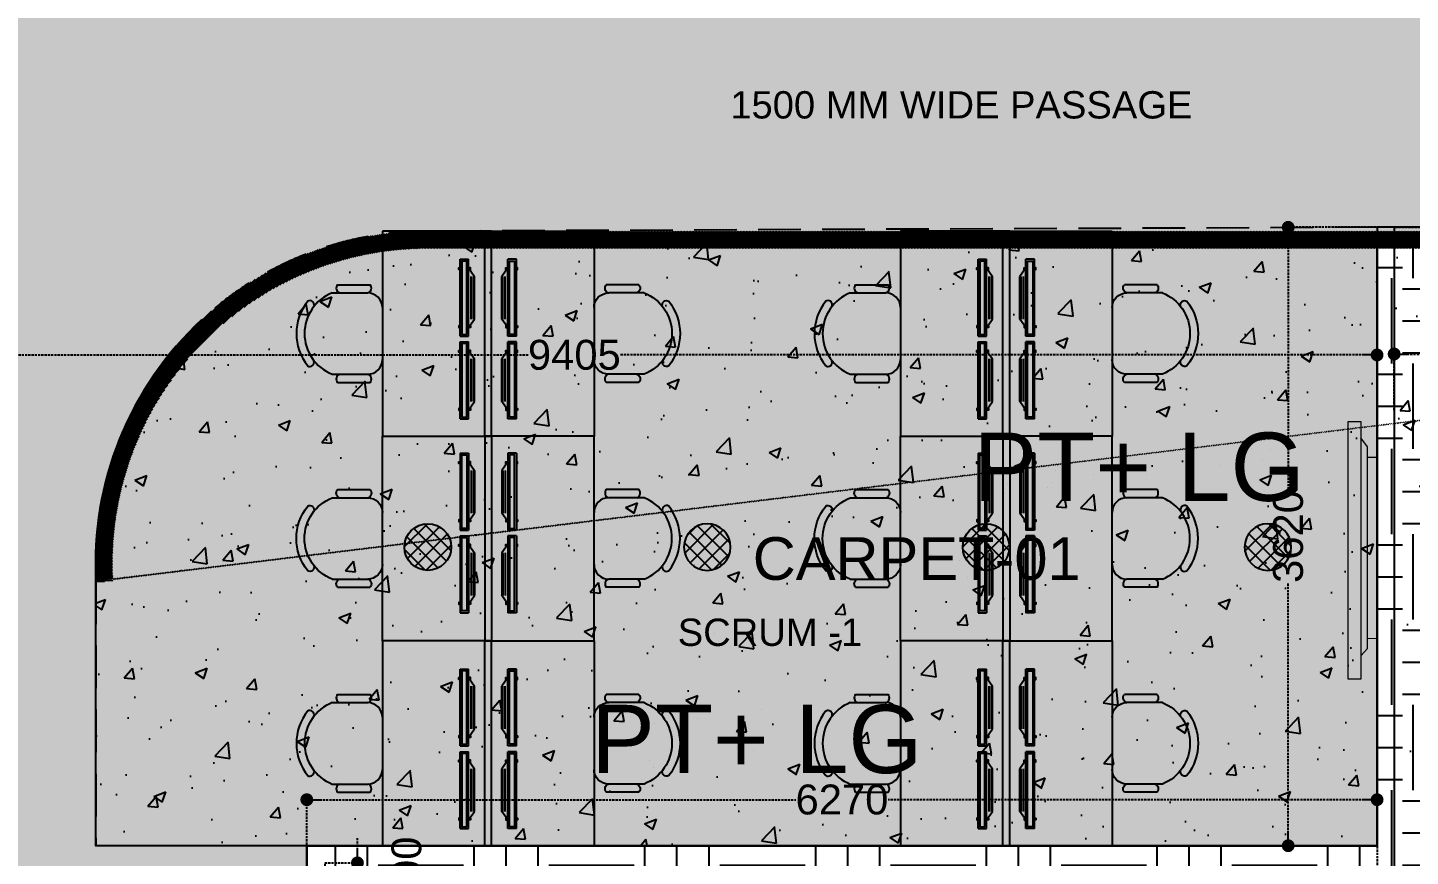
# Model space of a CAD drawing. Header units: millimetres. Extents: x 4688743 to 4806056, y -3017657 to -2960297.
# Drawn here: x 4710447 to 4718546, y -2980449 to -2975595 of the extents above; entities that cross this region are included whole.
import ezdxf

# ---------------------------------------------------------------- set-up
doc = ezdxf.new("R2010")
doc.units = ezdxf.units.MM
doc.header["$MEASUREMENT"] = 0
doc.header["$PDMODE"] = 34
for name, pattern in [('CONTINU', [0]), ('DASHED', [19.049999999999997, 12.7, -6.349999999999998]), ('HIDDEN', [0.375, 0.25, -0.125])]:
    doc.linetypes.add(name, pattern=pattern)
for name, color, linetype in [('a-bldg line above', 7, 'HIDDEN'), ('i floor', 252, 'Continuous'), ('I-CEIL', 11, 'CONTINU'), ('I-CLNG-GRID', 31, 'Continuous'), ('I-EQPM', 20, 'Continuous'), ('I-EQPN', 93, 'Continuous'), ('I-FINISHES', 174, 'Continuous'), ('I-FLOOR', 8, 'Continuous'), ('I-FLOOR-TEXT', 2, 'Continuous'), ('I-FURN', 3, 'Continuous'), ('I-FURN-CHAIR', 20, 'Continuous'), ('I-FURN-CHAR', 2, 'Continuous'), ('I-PART', 1, 'Continuous'), ('I-PART-I-DIM', 252, 'Continuous'), ('I-TEXT', 2, 'Continuous'), ('lighting', 7, 'Continuous')]:
    doc.layers.add(name, color=color, linetype=linetype)
doc.layers.add('I-Furn-Modl', color=1, linetype='Continuous', lineweight=13)
doc.styles.add('ROMANS', font='arial.ttf', dxfattribs={"height": 175})
doc.linetypes.add('ZIGZAG', pattern='A,0.0001,-0.2,[131,ltypeshp.shx,S=0.2,R=0,X=-0.2,Y=0],-0.4,[131,ltypeshp.shx,S=0.2,R=180,X=0.2,Y=0],-0.2', length=0.8001)
doc.dimstyles.new('I-DIM-100', dxfattribs={"dimscale": 100, "dimtxt": 175, "dimasz": 0.75, "dimexe": 0.0625, "dimexo": 0.0625, "dimgap": 0.09, "dimtad": 0, "dimdec": 0, "dimrnd": 5, "dimzin": 0, "dimdsep": 46, "dimtxsty": 'ROMANS', "dimblk": 'DOT', "dimcen": 0.09, "dimclrd": 8, "dimclre": 8, "dimclrt": 2, "dimadec": 0, "dimazin": 0, "dimtfac": 1, "dimtdec": 0, "dimtmove": 2, "dimatfit": 3, "dimfxl": 0, "dimtolj": 1, "dimtzin": 0, "dimarcsym": 0})
pattern_1 = [(49.99999999999999, (0, 0), (717.2601826007534, -62.75213498259511), [75, -825]), (355, (0, 0), (-138.751333613, 752.1921337000118), [60, -660]), (100.45144446, (59.771681, -5.229343999999999), (578.508846727112, 689.4399909686294), [63.74019199999999, -701.1421119999999]), (46.18420000000001, (0, 200), (1067.241330671572, -165.5192807930765), [112.5, -1237.5]), (96.63563549, (88.936745, 186.206693), (934.6619456742284, 974.1186007745505), [95.610342, -1051.71376]), (351.1841639899999, (0, 200), (934.6619450547731, 974.1186002699901), [90, -990.0000009999999]), (21, (100, 150), (596.9070521184617, -402.6188906653388), [75, -825]), (326.0000000000001, (100, 150), (243.3153319215817, 725.150045046853), [60, -660]), (71.45144474, (149.742254, 116.448426), (840.2223767299711, 322.5311528063538), [63.74019000000001, -701.142112]), (37.50000000000001, (0, 0), (12.15985531729067, 332.8938538313115), [0, -652, 0, -670, 0, -662.5]), (7.499999999999999, (0, 0), (263.0695374421486, 394.4117118823602), [0, -382, 0, -637, 0, -252.5]), (327.5, (-223, 0), (533.822436172409, -22.55487173437976), [0, -250, 0, -780, 0, -1035]), (317.5, (-323, 0), (583.1861693423863, 100.1049823323177), [0, -325, 0, -518, 0, -735])]

# ---------------------------------------------------------------- blocks, each defined once
blk = doc.blocks.new('I-SMON')
at = {"layer": 'I-EQPM'}
for p, q in [((266.7039971113554, 10.93397118154826), (-183.2960028886373, 10.93397118154098)), ((-183.2960028886373, 10.93397118154098), (-183.2960028886446, -39.06602881845174)), ((266.7039971113554, 10.93397118154826), (266.7039971113554, -39.06602881845902)), ((266.7039971113554, -39.06602881845902), (-183.2960028886446, -39.06602881845174)), ((-133.2960028886446, -39.06602881845174), (-83.29600288864458, -74.06602881845902)), ((166.7039971113554, -74.06602881845902), (-83.29600288864458, -74.06602881845902)), ((216.7039971113627, -39.06602881845174), (166.7039971113554, -74.06602881845902))]:
    blk.add_line(p, q, dxfattribs=at)
at = {"layer": 'I-EQPM', "color": 8}
for p, q in [((166.7039971113554, -54.03496747394092), (-83.29600288864458, -54.03496747394092)), ((166.7039971113481, -67.3889626109085), (-83.29600288864458, -67.3889626109085))]:
    blk.add_line(p, q, dxfattribs=at)
blk.add_lwpolyline([(256.7039971113481, -29.06602881845174), (-173.2960028886446, -29.06602881845174), (-173.2960028886446, 0.9339711815337068), (256.7039971113554, 0.9339711815409828)], close=True, dxfattribs=at)
at = {"layer": 'I-EQPM'}
for points in [[(-123.2965679537738, 10.93397118153734), (-123.2965679537738, 18.41665352095515), (-133.2960028886446, 18.41665352095151), (-133.2960028886446, 10.93397118154098)], [(206.7045621764264, 10.93397118154826), (206.7045621764264, 18.41665352095879), (216.7039971113554, 18.41665352095879), (216.7039971113554, 10.93397118154098)], [(-123.2965679537811, -46.06563327289768), (-123.2965679537738, -50.35158720548498), (-133.2960028886446, -50.35158720548498), (-133.2960028886446, -39.06602881845174)], [(206.7045621764264, -46.06563327289041), (206.7045621764264, -50.35158720548498), (216.7039971113554, -50.35158720549225), (216.7039971113627, -39.06602881845174)]]:
    blk.add_lwpolyline(points, dxfattribs=at)
blk = doc.blocks.new('I-CHAR')
at = {"layer": 'I-FURN-CHAR', "color": 0}
for p, q in [((30.25602462358074, 351.5816372171685), (-97.6966345354449, 479.5342963762087)), ((-438.1931110511068, 234.5463580693613), (-234.5463580692885, 438.1931110510923)), ((19.21933211013675, 298.9787194238452), (-119.9950595170958, 438.1931110510777)), ((-351.5816372171976, -30.25602462355164), (-479.534296376165, 97.69663453548856)), ((-298.9787194238743, -19.21933211007854), (-438.1931110511068, 119.995059517154))]:
    blk.add_line(p, q, dxfattribs=at)
for centre, radius, start, end in [((-177.2707087931922, 380.9174617749959), 80.99999999999999, 45.0000000000737, 134.9999999999263), ((-95.29903790773824, 451.0028418839647), 28.63201643326243, 94.80347660579703, 202.8584903703978), ((1.724570131336804, 353.9792338448606), 28.63201643326243, 247.1415096295061, 355.1965233941078), ((-380.9174617750105, 177.2707087932795), 80.99999999999999, 134.9999999999263, 225.0000000000737), ((-202.9723022346152, 202.9723022346734), 242.0461826063454, 246.6313895949484, 23.36861040501023), ((-202.9723022346152, 202.9723022346734), 287.0461826063454, 276.4559979945595, 353.5440020052217), ((59.27210563886911, 164.7322874674137), 23.74285836444369, 13.66229596170542, 155.970204067361), ((-451.0028418838629, 95.29903790789831), 28.63201643326243, 67.14150962950612, 175.1965233941079), ((-353.9792338447878, -1.724570131205837), 28.63201643326243, 274.803476605797, 22.85849037039785), ((-164.7322874673409, -59.27210563873814), 23.74285836444369, 114.0297959325013, 256.3377040384971)]:
    blk.add_arc(centre, radius, start, end, dxfattribs=at)
blk = doc.blocks.new('1200X750MM')
at = {"color": 177}
for p, q in [((4894824.693631945, -2990642.480686636), (4894824.693631945, -2990682.480686636)), ((4896024.693631945, -2990642.480686636), (4896024.693631945, -2990682.480686636))]:
    blk.add_line(p, q, dxfattribs=at)
at = {"layer": 'I-FURN'}
for p, q in [((4894824.693631944, -2990042.480822294), (4896024.693631945, -2990042.480822294)), ((4894824.693631946, -2990642.480686636), (4894824.693631945, -2990042.480822294)), ((4896024.693631945, -2990042.480822294), (4896024.693631945, -2990642.480686636)), ((4896024.693631945, -2990642.480686636), (4894824.693631945, -2990642.480686636))]:
    blk.add_line(p, q, dxfattribs=at)
at = {"layer": 'I-FURN', "color": 177}
for p, q in [((4896024.693631945, -2990642.480686636), (4894824.693631946, -2990642.480686636)), ((4896024.693631945, -2990682.480686636), (4894824.693631945, -2990682.480686636))]:
    blk.add_line(p, q, dxfattribs=at)
at = {"layer": 'I-EQPN'}
for p in [(4895173.16863138, -2990508.338244768, -0.002187600452917225), (4895656.830168901, -2990508.338244768, -0.002187600452917225)]:
    blk.add_blockref('I-SMON', p, dxfattribs=at)
at = {"layer": 'I-FURN-CHAIR', "extrusion": (0, 0, -1), "xscale": 1.058823529411668, "yscale": 1.058823529411668, "zscale": -1.058823529411765, "rotation": 135.0000000000092}
blk.add_blockref('I-CHAR', (-4895424.693631945, -2989538.799908732), dxfattribs=at)
blk = doc.blocks.new('A$C15CD3643')
at = {"color": 4}
for points in [[(956.7299440456147, 147.8245752808279), (953.7568345849468, 187.6982957899445)], [(189.4288697264239, 64.28606579509375), (215.643881021355, 91.35413122815822), (996.5370852583617, 150.8578625774816), (1033.643984438346, 128.6148998975395)], [(255.6339480449062, 92.0658223774358), (252.3255889332469, 131.9131275195236)]]:
    blk.add_lwpolyline(points, dxfattribs=at)
blk.add_lwpolyline([(99.71141847857159, 57.44963401775615), (103.5100838437758, 7.59810535433511), (1100.524892933161, 83.57021143677316), (1096.726227567956, 133.4217401000777)], close=True, dxfattribs=at)
blk = doc.blocks.new('l1')
at = {"layer": 'lighting'}
h = blk.add_hatch(dxfattribs=at)
h.set_pattern_fill('ANSI37', color=251, scale=500, angle=180)
h.set_pattern_definition([(225, (0, 0), (44.19417382415921, -44.19417382415923), []), (315, (0, 0), (44.19417382415923, 44.19417382415921), [])])
edge = h.paths.add_edge_path()
edge.add_arc((4754944.400813573, -2981163.763485139), 136.7263553198427, 0, 360)
blk.add_circle((4754944.400813573, -2981163.763485139), 136.7263553198427, dxfattribs=at)
blk = doc.blocks.new('_Dot')
at = {"color": 0, "linetype": 'Continuous', "lineweight": -2}
blk.add_line((-0.5, 0), (-1, 0), dxfattribs=at)
at = {"color": 0, "linetype": 'Continuous', "const_width": 0.5}
blk.add_lwpolyline([(-0.25, 0, 1), (0.25, 0, 1)], format="xyb", close=True, dxfattribs=at)
blk = doc.blocks.new('*D173')
at = {"layer": 'Defpoints', "color": 0}
for p in [(4712181.964802095, -2980486.967821475, 2.212385286537316e-05), (4712378.571115522, -2980486.967821475), (4712181.964802095, -2980586.967821475, 2.212385286537315e-05)]:
    blk.add_point(p, dxfattribs=at)
at = {"layer": 'I-PART-I-DIM', "color": 8, "linetype": 'DASHED', "lineweight": -2}
for p, q in [((4712378.571115522, -2980411.967821475), (4712378.571115522, -2980336.967821475)), ((4712188.214802095, -2980486.967821475), (4712384.821115522, -2980486.967821475)), ((4712378.571115522, -2980586.967821475), (4712378.571115522, -2980486.967821475)), ((4712188.214802095, -2980586.967821475), (4712384.821115522, -2980586.967821475)), ((4712378.571115522, -2980661.967821475), (4712378.571115522, -2980736.967821475))]:
    blk.add_line(p, q, dxfattribs=at)
at = {"layer": 'I-PART-I-DIM', "color": 8, "lineweight": -2, "xscale": 75, "yscale": 75, "zscale": 75}
for p, rotation in [((4712378.571115522, -2980486.967821475), 270), ((4712378.571115522, -2980586.967821475), 90)]:
    blk.add_blockref('_Dot', p, dxfattribs=dict(at, rotation=rotation))
at = {"layer": 'I-PART-I-DIM', "color": 2, "insert": (4712666.371934074, -2980536.967821476), "char_height": 175, "attachment_point": 5, "rotation": 90, "style": 'ROMANS'}
blk.add_mtext('\\A1;100', dxfattribs=at)
blk = doc.blocks.new('*D174')
at = {"layer": 'Defpoints', "color": 0}
for p in [(4718351.542201738, -2978345.197264864, -0.0001662967417504809), (4712188.214802095, -2980486.967821475), (4718351.542201738, -2980750.92048839)]:
    blk.add_point(p, dxfattribs=at)
at = {"layer": 'I-PART-I-DIM', "color": 8, "linetype": 'DASHED', "lineweight": -2}
for p, q in [((4718351.542201738, -2978351.447264864), (4718351.542201738, -2980757.17048839)), ((4712188.214802095, -2980493.217821475), (4712188.214802095, -2980757.17048839)), ((4712263.214802095, -2980750.92048839), (4714998.438188137, -2980750.92048839)), ((4718276.542201738, -2980750.92048839), (4715541.318815695, -2980750.92048839))]:
    blk.add_line(p, q, dxfattribs=at)
at = {"layer": 'I-PART-I-DIM', "color": 8, "lineweight": -2, "xscale": 75, "yscale": 75, "zscale": 75, "rotation": 180}
blk.add_blockref('_Dot', (4712188.214802095, -2980750.92048839), dxfattribs=at)
at = {"layer": 'I-PART-I-DIM', "color": 8, "lineweight": -2, "xscale": 75, "yscale": 75, "zscale": 75}
blk.add_blockref('_Dot', (4718351.542201738, -2980750.92048839), dxfattribs=at)
at = {"layer": 'I-PART-I-DIM', "color": 2, "insert": (4715269.878501916, -2980750.92048839), "char_height": 175, "attachment_point": 5, "style": 'ROMANS'}
blk.add_mtext('\\A1;6165', dxfattribs=at)
blk = doc.blocks.new('*D177')
at = {"layer": 'Defpoints', "color": 0}
for p in [(4718351.638848604, -2980117.073479682), (4712081.964802093, -2980386.972584857, 2.225936390262395e-05), (4718351.638848604, -2980386.65023248, 1.277151283227654e-05)]:
    blk.add_point(p, dxfattribs=at)
at = {"layer": 'I-PART-I-DIM', "color": 8, "linetype": 'DASHED', "lineweight": -2}
for p, q in [((4712081.964802093, -2980380.722584857), (4712081.964802093, -2980110.823479682)), ((4712156.964802093, -2980117.073479682), (4714946.316491106, -2980117.073479682)), ((4718276.638848604, -2980117.073479682), (4715487.287159591, -2980117.073479682)), ((4718351.638848604, -2980380.40023248), (4718351.638848604, -2980110.823479682))]:
    blk.add_line(p, q, dxfattribs=at)
at = {"layer": 'I-PART-I-DIM', "color": 8, "lineweight": -2, "xscale": 75, "yscale": 75, "zscale": 75, "rotation": 180}
blk.add_blockref('_Dot', (4712081.964802093, -2980117.073479682), dxfattribs=at)
at = {"layer": 'I-PART-I-DIM', "color": 8, "lineweight": -2, "xscale": 75, "yscale": 75, "zscale": 75}
blk.add_blockref('_Dot', (4718351.638848604, -2980117.073479682), dxfattribs=at)
at = {"layer": 'I-PART-I-DIM', "color": 2, "insert": (4715216.801825348, -2980117.073479682), "char_height": 175, "attachment_point": 5, "style": 'ROMANS'}
blk.add_mtext('\\A1;6270', dxfattribs=at)
blk = doc.blocks.new('*D178')
at = {"layer": 'Defpoints', "color": 0}
for p in [(4717830.925949601, -2976764.642453296), (4718351.467374805, -2976764.642453296, -0.0003050820824528394), (4718351.638848605, -2980386.650232481, 1.295913951644214e-05)]:
    blk.add_point(p, dxfattribs=at)
at = {"layer": 'I-PART-I-DIM', "color": 8, "linetype": 'DASHED', "lineweight": -2}
for p, q in [((4718345.217374805, -2976764.642453296), (4717824.675949601, -2976764.642453296)), ((4717830.925949601, -2976839.642453296), (4717830.925949601, -2978305.698184634)), ((4717830.925949601, -2980311.650232481), (4717830.925949601, -2978845.594501142)), ((4718345.388848605, -2980386.650232481), (4717824.675949601, -2980386.650232481))]:
    blk.add_line(p, q, dxfattribs=at)
at = {"layer": 'I-PART-I-DIM', "color": 8, "lineweight": -2, "xscale": 75, "yscale": 75, "zscale": 75}
for p, rotation in [((4717830.925949601, -2976764.642453296), 90), ((4717830.925949601, -2980386.650232481), 270)]:
    blk.add_blockref('_Dot', p, dxfattribs=dict(at, rotation=rotation))
at = {"layer": 'I-PART-I-DIM', "color": 2, "insert": (4717830.9259496, -2978575.646342889), "char_height": 175, "attachment_point": 5, "rotation": 90, "style": 'ROMANS'}
blk.add_mtext('\\A1;3620', dxfattribs=at)
blk = doc.blocks.new('*D179')
at = {"layer": 'Defpoints', "color": 0}
for p in [(4708946.850572419, -2977507.970669964, 1.549773657807942e-06), (4718351.502544515, -2977507.525433095, -0.0002398510213729526), (4718351.502544515, -2977512.305868132)]:
    blk.add_point(p, dxfattribs=at)
at = {"layer": 'I-PART-I-DIM', "color": 8, "linetype": 'DASHED', "lineweight": -2}
for p, q in [((4708946.850572419, -2977514.220669964), (4708946.850572419, -2977518.555868132)), ((4709021.850572419, -2977512.305868132), (4713378.213734455, -2977512.305868132)), ((4718276.502544515, -2977512.305868132), (4713920.139382478, -2977512.305868132)), ((4718351.502544515, -2977513.775433095), (4718351.502544515, -2977518.555868132))]:
    blk.add_line(p, q, dxfattribs=at)
at = {"layer": 'I-PART-I-DIM', "color": 8, "lineweight": -2, "xscale": 75, "yscale": 75, "zscale": 75, "rotation": 180}
blk.add_blockref('_Dot', (4708946.850572419, -2977512.305868132), dxfattribs=at)
at = {"layer": 'I-PART-I-DIM', "color": 8, "lineweight": -2, "xscale": 75, "yscale": 75, "zscale": 75}
blk.add_blockref('_Dot', (4718351.502544515, -2977512.305868132), dxfattribs=at)
at = {"layer": 'I-PART-I-DIM', "color": 2, "insert": (4713649.176558467, -2977512.305868132), "char_height": 175, "attachment_point": 5, "style": 'ROMANS'}
blk.add_mtext('\\A1;9405', dxfattribs=at)
blk = doc.blocks.new('*D180')
at = {"layer": 'Defpoints', "color": 0}
for p in [(4722732.742318387, -2977506.589371824), (4718451.518568554, -2977842.171452384, 2.951321695573181e-06), (4722732.742318387, -2977842.171452384, 2.174746171865888e-05)]:
    blk.add_point(p, dxfattribs=at)
at = {"layer": 'I-PART-I-DIM', "color": 8, "linetype": 'DASHED', "lineweight": -2}
for p, q in [((4718451.518568554, -2977835.921452384), (4718451.518568554, -2977500.339371824)), ((4718526.518568554, -2977506.589371824), (4720318.601111956, -2977506.589371824)), ((4722657.742318387, -2977506.589371824), (4720865.659774985, -2977506.589371824)), ((4722732.742318387, -2977835.921452384), (4722732.742318387, -2977500.339371824))]:
    blk.add_line(p, q, dxfattribs=at)
at = {"layer": 'I-PART-I-DIM', "color": 8, "lineweight": -2, "xscale": 75, "yscale": 75, "zscale": 75, "rotation": 180}
blk.add_blockref('_Dot', (4718451.518568554, -2977506.589371824), dxfattribs=at)
at = {"layer": 'I-PART-I-DIM', "color": 8, "lineweight": -2, "xscale": 75, "yscale": 75, "zscale": 75}
blk.add_blockref('_Dot', (4722732.742318387, -2977506.589371824), dxfattribs=at)
at = {"layer": 'I-PART-I-DIM', "color": 2, "insert": (4720592.130443471, -2977506.589371824), "char_height": 175, "attachment_point": 5, "style": 'ROMANS'}
blk.add_mtext('\\A1;4280', dxfattribs=at)
blk = doc.blocks.new('*D181')
at = {"layer": 'Defpoints', "color": 0}
for p in [(4718451.46737492, -2976764.642453295, -0.0003050820635730253), (4718911.509260601, -2976764.642453295), (4718451.871243632, -2985265.31335426, 3.22954334561025e-05)]:
    blk.add_point(p, dxfattribs=at)
at = {"layer": 'I-PART-I-DIM', "color": 8, "linetype": 'DASHED', "lineweight": -2}
for p, q in [((4718457.71737492, -2976764.642453295), (4718917.759260601, -2976764.642453295)), ((4718911.509260601, -2976839.642453295), (4718911.509260601, -2980744.85068686)), ((4718911.509260601, -2985190.31335426), (4718911.509260601, -2981285.105120694)), ((4718458.121243632, -2985265.31335426), (4718917.759260601, -2985265.31335426))]:
    blk.add_line(p, q, dxfattribs=at)
at = {"layer": 'I-PART-I-DIM', "color": 8, "lineweight": -2, "xscale": 75, "yscale": 75, "zscale": 75}
for p, rotation in [((4718911.509260601, -2976764.642453295), 90), ((4718911.509260601, -2985265.31335426), 270)]:
    blk.add_blockref('_Dot', p, dxfattribs=dict(at, rotation=rotation))
at = {"layer": 'I-PART-I-DIM', "color": 2, "insert": (4718911.5092606, -2981014.977903778), "char_height": 175, "attachment_point": 5, "rotation": 90, "style": 'ROMANS'}
blk.add_mtext('\\A1;8500', dxfattribs=at)

msp = doc.modelspace()

# ---------------------------------------------------------------- hatches: boundary and pattern name
at = {"layer": 'i floor'}
h = msp.add_hatch(dxfattribs=at)
h.set_pattern_fill('ANSI31', color=256, scale=50)
h.set_pattern_definition([(45, (0, 0), (-4.419417382415922, 4.419417382415922), [])])
edge = h.paths.add_edge_path()
edge.add_line((4727819.347505104, -2976886.896462898), (4712810.824501687, -2976886.896462898))
edge.add_arc((4712789.441845055, -2978732.483995953), 1845.711396771482, 89.33621074858195, 183.1562833917816)
edge.add_arc((4712789.441845055, -2978732.483995953), 1945.711396771482, 89.33621074858195, 182.9967968975696)
edge.add_line((4727719.347505104, -2976786.903174306), (4712811.983006569, -2976786.903173791))
edge.add_line((4710946.530271972, -2978834.108274393), (4710846.391288355, -2978834.206037008))
edge.add_line((4710896.681965442, -2978839.614242369), (4710846.681965712, -2978839.610569382))
edge.add_line((4727719.347505104, -2976786.903174306), (4727819.347505104, -2976786.903174306))
edge.add_line((4727719.347505104, -2985265.841374262), (4727719.347505104, -2976786.903174306))
at = {"layer": 'I-CEIL', "linetype": 'ByBlock'}
h = msp.add_hatch(dxfattribs=at)
h.set_pattern_fill('DASH', color=256, scale=999, angle=180)
h.set_pattern_definition([(180, (0, 0), (-124.875, -124.875), [124.875, -124.875])])
edge = h.paths.add_edge_path()
edge.add_line((4694606.84261727, -2969440.814109274), (4694606.84261727, -2970692.916874794))
edge.add_line((4694606.84261727, -2970692.916874794), (4701099.526255502, -2970692.916874794))
edge.add_line((4701099.526255502, -2970692.916874794), (4701099.526255544, -2974264.6424678))
edge.add_line((4701099.526255544, -2974264.6424678), (4701746.842617312, -2974264.642467792))
edge.add_line((4701746.842617312, -2974264.642467792), (4701751.842617297, -2973664.642467915))
edge.add_line((4701751.842617297, -2973664.642467915), (4702551.842617297, -2973664.642467915))
edge.add_line((4702551.842617297, -2973664.642467915), (4702546.841314502, -2977114.642140327))
edge.add_line((4702546.841314502, -2977114.642140327), (4709126.677977484, -2977123))
edge.add_line((4709126.677977484, -2977123), (4709126.677977484, -2981131.253958536))
edge.add_line((4709126.677977484, -2981131.253958536), (4708946.677977894, -2981131.245384242))
edge.add_line((4708946.677977894, -2981131.245384242), (4708946.677977894, -2982652.920028482))
edge.add_line((4708946.677977894, -2982652.920028482), (4712081.881574148, -2982652.920028482))
edge.add_line((4712081.881574148, -2982652.920028482), (4712082.048030037, -2980386.972597085))
edge.add_line((4712082.048030037, -2980386.972597085), (4710846.681965442, -2980387.007730788))
edge.add_line((4710846.681965442, -2980387.007730788), (4710846.681965442, -2978839.614242369))
edge.add_arc((4712846.681965442, -2978839.614242368), 2000, 90, 180.0000000000134, ccw=False)
edge.add_line((4712846.681965442, -2976839.614242368), (4727819.347505104, -2976839.614242369))
edge.add_line((4727819.347505104, -2976839.614242369), (4727819.232691012, -2978874.568978761))
edge.add_line((4727819.232691012, -2978874.568978761), (4728743.500000002, -2978866.039002015))
edge.add_line((4728743.500000002, -2978866.039002015), (4728743.500000003, -2976839.614242369))
edge.add_line((4728743.500000003, -2976839.614242369), (4736929.499999999, -2976839.614242369))
edge.add_line((4736929.499999999, -2976839.614242369), (4736929.5, -2985266.201001643))
edge.add_line((4736929.5, -2985266.201001643), (4738429.500000001, -2985266.382307791))
edge.add_line((4738429.500000001, -2985266.382307791), (4738429.500000001, -2976841.278245048))
edge.add_line((4738429.500000001, -2976841.278245048), (4752446.842617312, -2976841.278245048))
edge.add_line((4752446.842617312, -2976841.278245048), (4752446.810746729, -2975266.763429699))
edge.add_line((4752446.810746729, -2975266.763429699), (4743251.860541067, -2975266.763429699))
edge.add_line((4743251.860541067, -2975266.763429699), (4743251.729905806, -2971964.98531044))
edge.add_line((4743251.729905806, -2971964.98531044), (4741354.187519754, -2971964.985506893))
edge.add_line((4741354.187519754, -2971964.985506893), (4741354.188605222, -2971964.985537949))
edge.add_line((4741354.188605222, -2971964.985537949), (4741204.189041819, -2971964.985492137))
edge.add_line((4741204.189041819, -2971964.985492137), (4741204.188973917, -2971964.985490593))
edge.add_line((4741204.188973917, -2971964.985490593), (4739604.188015715, -2971964.985307112))
edge.add_line((4739604.188015715, -2971964.985307112), (4739604.188015717, -2975264.642453292))
edge.add_line((4739604.188015717, -2975264.642453292), (4734746.842617305, -2975264.642453292))
edge.add_line((4734746.842617305, -2975264.642453292), (4734746.842617305, -2973965.13531359))
edge.add_line((4734746.842617305, -2973965.13531359), (4734148.556240113, -2973967.306002767))
edge.add_line((4734148.556240113, -2973967.306002767), (4734148.556240478, -2972141.524431638))
edge.add_line((4734148.556240478, -2972141.524431638), (4731396.12304973, -2972187.845204507))
edge.add_line((4731396.12304973, -2972187.845204507), (4731396.123049732, -2975164.642453295))
edge.add_line((4731396.123049732, -2975164.642453295), (4731996.123231237, -2975164.642453295))
edge.add_line((4731996.123231237, -2975164.642453295), (4731996.123231237, -2975264.642453295))
edge.add_line((4731996.123231237, -2975264.642453295), (4706051.823623859, -2975264.642453297))
edge.add_arc((4706051.823623859, -2973264.642453295), 2000.000000001863, 179.9999999999867, 270, ccw=False)
edge.add_line((4704051.823623857, -2973264.642453294), (4704051.702202016, -2969440.766483326))
edge.add_line((4704051.702202016, -2969440.766483326), (4694606.84261727, -2969440.814109274))
h = msp.add_hatch(dxfattribs=at)
h.set_pattern_fill('AR-CONC', color=152, scale=100, double=1)
h.set_pattern_definition(pattern_1)
edge = h.paths.add_edge_path()
edge.add_line((4712846.681965442, -2976839.614242368), (4718351.469873202, -2976839.352022027))
edge.add_line((4718351.469873202, -2976839.352022027), (4718351.638848604, -2980386.65023248))
edge.add_line((4718351.638848604, -2980386.65023248), (4710846.681965442, -2980386.65023248))
edge.add_line((4710846.681965442, -2980386.65023248), (4710846.681965442, -2978839.614242369))
edge.add_arc((4712846.681965442, -2978839.614242368), 2000, 90, 180.0000000000134, ccw=False)
h = msp.add_hatch(dxfattribs=at)
h.set_pattern_fill('AR-CONC', color=152, scale=100, double=1)
h.set_pattern_definition(pattern_1)
h.paths.add_polyline_path([(4718451.871243631, -2985265.313354259), (4722732.742318387, -2985265.313354259), (4722732.742318387, -2976839.614242369), (4718451.871243631, -2976839.614242369)])
at = {"layer": 'I-FLOOR'}
h = msp.add_hatch(dxfattribs=at)
h.set_pattern_fill('ANSI38', color=152, scale=1000)
h.set_pattern_definition([(45, (0, 0), (-88.38834764831844, 88.38834764831844), []), (135, (0, 0), (-265.1650429449553, 88.38834764831846), [312.5, -187.5])])
h.paths.add_polyline_path([(4714305.000000001, -2975264.642453295), (4709511.734568936, -2975264.642453294), (4712444.542331296, -2973666.942295374), (4714305, -2973666.942295373)], flags=16)
h.paths.add_polyline_path([(4718581.045590663, -2973620.526854922), (4719355.474961866, -2973065.3468262), (4723436.520271441, -2975264.642453294), (4718581.045590663, -2975264.642453293)], flags=16)
h.paths.add_polyline_path([(4702401.842617297, -2965766.126119446), (4729076.122823244, -2965766.126119446), (4729096.12261525, -2972164.769948482), (4729096.12260012, -2972187.843696343), (4729096.12260012, -2975264.642453296), (4752652.354220886, -2975264.642453296), (4752649.45024334, -2976764.637389127), (4728720.137321011, -2976764.642453296), (4728720.137321009, -2978870.960020425), (4727819.347505104, -2978870.960020421), (4727819.347505105, -2976764.642453296), (4718351.469886033, -2976764.647517464), (4718351.638848604, -2980386.65023248), (4712081.964802093, -2980386.65023248), (4712081.964802093, -2982649.042261943), (4708946.606290109, -2982648.898886811), (4708946.868910889, -2977122.991434802), (4702551.842154949, -2977114.642140997), (4702551.842617298, -2970692.916874794), (4702401.842617297, -2970692.916874972)])
h.paths.add_polyline_path([(4736929.5, -2985266.201001643), (4738429.500000001, -2985266.201001643), (4738422.487935849, -2976767.277930294), (4736922.487935849, -2976767.277930294)])
h.paths.add_polyline_path([(4694606.842617306, -2970692.916874794), (4702401.842617297, -2970692.916874794), (4702401.842617297, -2969440.814109272), (4694606.842617306, -2969440.814109272)])
h = msp.add_hatch(dxfattribs=at)
h.set_pattern_fill('EARTH', color=256, scale=2000)
h.set_pattern_definition([(0, (0, 0), (500, 500), [500, -500]), (0, (0, 187.5), (500, 500), [500, -500]), (0, (0, 375), (500, 500), [500, -500]), (90, (62.5, 437.5), (-499.9999999999999, 500), [500, -500]), (90, (250, 437.5), (-499.9999999999999, 500), [500, -500]), (90, (437.5, 437.5), (-499.9999999999999, 500), [500, -500])])
h.paths.add_polyline_path([(4718351.638848604, -2980386.65023248), (4718351.469886033, -2976839.621381031), (4727719.347505106, -2976838.262277667), (4727719.347505104, -2978870.960020421), (4728820.137321011, -2978870.960020425), (4728820.137321012, -2976764.642453295), (4736929.499999999, -2976836.903174303), (4736929.5, -2979366.039002014), (4731868.999999999, -2979366.039002015), (4731868.999999999, -2985266.135368167), (4712751.842617296, -2985265.224723175), (4712741.177666828, -2982652.920028481), (4712081.964802093, -2982652.920028481), (4712081.964802093, -2980386.65023248), (4718451.63883576, -2980386.378214902)])

# ---------------------------------------------------------------- linework, layer by layer
at = {"layer": 'a-bldg line above', "ltscale": 1000}
for p, q in [((4718351.467374803, -2976764.642453295, -0.000283557458845547), (4712846.681965442, -2976786.903174305, 2.021639160715653e-05)), ((4722732.742318387, -2976764.642453295, -0.0002835574588455601), (4718451.467374919, -2976764.642453295, -0.0002835574588455473)), ((4710846.681965443, -2978839.614242369, -0.005384667282548236), (4710846.681965443, -2980386.972584858, 2.225936390942707e-05)), ((4712081.964802093, -2980386.972584857, 3.29947140549079e-05), (4710846.681965442, -2980386.918384942, 2.186869633392354e-05))]:
    msp.add_line(p, q, dxfattribs=at)
for start, end in [(183.1562833917816, 183.1562833917816), (89.33621074858195, 132.8593262742973)]:
    msp.add_arc((4712789.441845055, -2978732.483995953, -0.005384667282548236), 1945.711396771482, start, end, dxfattribs=at)
at = {"layer": 'i floor'}
msp.add_lwpolyline([(4694606.842617306, -2970692.916874794), (4694606.842617269, -2965766.126119446), (4729076.122823244, -2965766.126119446), (4729096.12261525, -2972164.769948482), (4729096.12260012, -2972187.843696343), (4729096.12260012, -2975264.642453296), (4752652.354220886, -2975264.642453296), (4752649.45024334, -2976839.611252694), (4718351.469886033, -2976839.621381031), (4718351.638848604, -2980386.65023248), (4712081.964802093, -2980386.65023248), (4712081.964802093, -2982649.042261943), (4708946.606290109, -2982648.898886811), (4708946.868910889, -2977122.991434802), (4702551.842154949, -2977114.642140997), (4702551.842617298, -2970692.916874794), (4694606.842617306, -2970692.916877354), (4694606.842617306, -2965766.126119446)], dxfattribs=at)
for points, elevation in [([(4718351.638848604, -2980386.65023248), (4718351.469886033, -2976839.621381031), (4718351.469886033, -2976839.621381031), (4718351.469886033, -2976839.621381031), (4727719.347505104, -2976836.903174306), (4727719.347505104, -2978993.919112728), (4731869.000000001, -2978993.919112728), (4731868.999999999, -2985266.135368167), (4712751.842617296, -2985265.224723175), (4712741.177666828, -2982652.920028481), (4712081.964802093, -2982652.920028481), (4712081.964802093, -2980386.65023248), (4712741.177666828, -2980386.65023248), (4718351.638848604, -2980386.65023248)], 2.194216972207369e-05), ([(4710946.530271972, -2978834.108274393), (4710846.391288355, -2978834.206037008)], -0.005384667282548236), ([(4712731.92661212, -2980386.939167372), (4712731.925432519, -2980386.65023248), (4718351.638848604, -2980386.65023248)], 2.194216972207369e-05)]:
    msp.add_lwpolyline(points, dxfattribs=dict(at, elevation=elevation))
at = {"layer": 'I-CLNG-GRID'}
for points in [[(4702546.841314502, -2977114.642140327), (4709126.677977484, -2977123), (4709126.677977484, -2981131.253958536), (4708946.677977894, -2981131.245384242), (4708946.677977894, -2982652.920028482), (4712081.881574148, -2982652.920028482), (4712082.048030037, -2980386.972597085), (4710846.681965442, -2980387.007730788), (4710846.681965442, -2978839.614242369, -0.4142135623730271), (4712846.681965442, -2976839.614242368), (4727819.347505104, -2976839.614242369), (4727819.232691012, -2978874.568978761), (4728743.500000002, -2978866.039002015), (4728743.500000003, -2976839.614242369), (4736929.499999999, -2976839.614242369)], [(4712846.681965442, -2976839.614242368), (4718351.469873202, -2976839.352022027), (4718351.638848604, -2980386.65023248), (4710846.681965442, -2980386.65023248), (4710846.681965442, -2978839.614242369, -0.4142135623730271), (4712846.681965442, -2976839.614242368, 0.9415559872705934)]]:
    msp.add_lwpolyline(points, format="xyb", dxfattribs=at)
at = {"layer": 'I-CLNG-GRID', "elevation": 3.22954334561025e-05}
msp.add_lwpolyline([(4718451.871243631, -2985265.313354259), (4722732.742318387, -2985265.313354259), (4722732.742318387, -2976839.614242369), (4718451.871243631, -2976839.614242369)], close=True, dxfattribs=at)
at = {"layer": 'I-FINISHES', "color": 152, "linetype": 'ZIGZAG', "ltscale": 200, "const_width": 150, "elevation": 2.831998542038131e-05}
msp.add_lwpolyline([(4718084.512054428, -2976839.614242368), (4718084.678581848, -2980335.521977046)], dxfattribs=at)
at = {"layer": 'I-FINISHES', "color": 152, "linetype": 'ZIGZAG', "ltscale": 200, "const_width": 150}
msp.add_lwpolyline([(4712177.191352702, -2980181.785078568), (4718351.629074438, -2980181.461322328)], dxfattribs=at)
at = {"layer": 'I-FURN'}
for p, q in [((4711499.977678513, -2977342.878345758, -0.005384667282548236), (4711465.967644899, -2977306.227048188, -0.005384667282548236)), ((4710896.759935983, -2978839.614248097, 2.468269420134679e-05), (4710846.681965712, -2978839.610569382, 2.468270068605588e-05))]:
    msp.add_line(p, q, dxfattribs=at)
for radius, start, end in [(1945.711396771482, 132.8593262743003, 183.1562834354031), (1895.711396771482, 132.8593262742985, 183.239619241566)]:
    msp.add_arc((4712789.441845055, -2978732.483995953, -0.005384667282548236), radius, start, end, dxfattribs=at)
at = {"layer": 'I-PART'}
for p, q in [((4718351.467374803, -2976764.642453295, -0.0003050820824528394), (4718351.638848603, -2980386.65023248, 1.295913951644214e-05)), ((4718451.467374919, -2976764.642453295, -0.0002835574588455473), (4718351.46737503, -2976764.64721679, -0.000305082063572964)), ((4718451.467374918, -2976764.642453294, -0.0003050820635730253), (4718451.871243631, -2985265.313354259, 3.22954334561025e-05)), ((4712081.964802093, -2980386.972584857, 2.225936390262395e-05), (4718351.638848604, -2980386.65023248, 1.277151283227654e-05)), ((4712081.964802093, -2980586.967821474, 2.225936746845503e-05), (4712081.964802093, -2980386.972584857, 2.225936390262395e-05))]:
    msp.add_line(p, q, dxfattribs=at)
at = {"layer": 'I-PART-I-DIM'}
msp.add_line((4711504.596925531, -2977338.606227775, -0.005384667282548236), (4711470.708726048, -2977301.842251714, -0.005384667282548236), dxfattribs=at)

# ---------------------------------------------------------------- block references
at = {"layer": 'I-FURN', "xscale": -1}
for p, rotation in [((1722481.955972373, 1918037.790458153, 2.021639160706273e-05), 90), ((1725516.955698385, 1918037.790458154, 2.021639160706273e-05), 90), ((7703806.917345645, -7874011.596806251, 2.021639160706273e-05), 270), ((7706841.917071655, -7874011.59680625, 2.021639160706273e-05), 270), ((1722481.955972373, 1915637.790458153, 2.021639160706273e-05), 90), ((1725516.955698385, 1915637.790458154, 2.021639160706273e-05), 90)]:
    msp.add_blockref('1200X750MM', p, dxfattribs=dict(at, rotation=rotation))
at = {"layer": 'I-FURN'}
for p, rotation in [((7703806.917345647, 1918037.790457639, 2.021639160706273e-05), 270), ((7706841.917071657, 1918037.79045764, 2.021639160706273e-05), 270), ((1722481.955972372, -7874011.596806762, 2.021639160706273e-05), 89.99999999999999), ((1725516.955698383, -7874011.59680676, 2.021639160706273e-05), 89.99999999999999), ((7703806.917345647, 1915637.790457639, 2.021639160706273e-05), 270), ((7706841.917071657, 1915637.79045764, 2.021639160706273e-05), 270)]:
    msp.add_blockref('1200X750MM', p, dxfattribs=dict(at, rotation=rotation))
at = {"layer": 'I-Furn-Modl', "xscale": -1.508029359075208, "yscale": 1.508029359075208, "zscale": 1.508029359075208, "rotation": 274.3574933967712}
msp.add_blockref('A$C15CD3643', (4718182.139081374, -2979566.63595681, -2.409105793303126e-05), dxfattribs=at)
at = {"layer": 'lighting'}
msp.add_blockref('l1', (-42153.54488511477, 2526.50590452319), dxfattribs=at)
at = {"layer": 'lighting', "xscale": -1}
msp.add_blockref('l1', (9469371.92709515, 2526.50590452319), dxfattribs=at)
at = {"layer": 'lighting', "rotation": 359.9999999994945}
msp.add_blockref('l1', (-38883.54613398388, 2526.505946469413), dxfattribs=at)
at = {"layer": 'lighting', "xscale": -1, "rotation": 359.9999999994945}
msp.add_blockref('l1', (9472656.708317433, 2526.505862549564), dxfattribs=at)

# ---------------------------------------------------------------- texts
at = {"layer": 'I-FINISHES', "color": 152, "linetype": 'ZIGZAG', "ltscale": 200, "char_height": 400, "width": 2301.58958647697, "attachment_point": 2, "style": 'ROMANS'}
for insert in [(4716957.361457737, -2977967.068993082, -0.002179396077394156), (4714718.41781393, -2979561.372452336, -0.002179396077394156)]:
    msp.add_mtext('PT+ LG', dxfattribs=dict(at, insert=insert))
at = {"layer": 'I-FLOOR-TEXT', "linetype": 'Continuous', "insert": (4714694.091071078, -2978579.51851007), "char_height": 250, "width": 2443.158742219694, "attachment_point": 1, "style": 'ROMANS'}
msp.add_mtext('CARPET-01', dxfattribs=at)
at = {"layer": 'I-TEXT', "char_height": 160, "attachment_point": 7, "style": 'ROMANS'}
for s, insert, width in [('1500 MM WIDE PASSAGE', (4714562.5, -2976129.5), 3335.499999999837), ('SCRUM -1', (4714254.849123188, -2979218.655231472, 0.002207816844526064), 2628.610823783861)]:
    msp.add_mtext(s, dxfattribs=dict(at, insert=insert, width=width))

# ---------------------------------------------------------------- dimensions: what is measured, and where the dimension line sits
at = {"layer": 'I-PART-I-DIM'}
for base, p1, p2, picture, middle in [((4717830.925949601, -2976764.642453296), (4718351.638848603, -2980386.65023248, 1.295913951644214e-05), (4718351.467374803, -2976764.642453295, -0.0003050820824528394), '*D178', (4717830.9259496, -2978575.646342889)), ((4718911.509260601, -2976764.642453295), (4718451.871243631, -2985265.313354259, 3.22954334561025e-05), (4718451.467374918, -2976764.642453294, -0.0003050820635730253), '*D181', (4718911.5092606, -2981014.977903778)), ((4712378.571115522, -2980486.967821475), (4712181.964802093, -2980586.967821474, 2.212385286537315e-05), (4712181.964802093, -2980486.967821474, 2.212385286537316e-05), '*D173', (4712666.371934074, -2980536.967821476))]:
    dim = msp.add_linear_dim(base=base, p1=p1, p2=p2, angle=90, dimstyle='I-DIM-100', override={"dimfxl": 100}, dxfattribs=at)
    dim.commit()
    dim.dimension.update_dxf_attribs({"geometry": picture, "text_midpoint": middle})
for base, p1, p2, picture, middle in [((4718351.502544515, -2977512.305868132), (4708946.850572419, -2977507.970669964, 1.549773657807942e-06), (4718351.502544515, -2977507.525433095, -0.0002398510213729526), '*D179', (4713649.176558467, -2977512.305868132)), ((4722732.742318387, -2977506.589371824, -0.0002652680505174624), (4718451.518568554, -2977842.171452384, -0.0002623167288218892), (4722732.742318387, -2977842.171452384, -0.0002435205887988035), '*D180', (4720592.130443471, -2977506.589371824, -0.0002652680505174624)), ((4718351.542201738, -2980750.92048839), (4712188.214802095, -2980486.967821475), (4718351.542201738, -2978345.197264864, -0.0001662967417504809), '*D174', (4715269.878501916, -2980750.92048839)), ((4718351.638848604, -2980117.073479682), (4712081.964802093, -2980386.972584857, 2.225936390262395e-05), (4718351.638848604, -2980386.65023248, 1.277151283227654e-05), '*D177', (4715216.801825348, -2980117.073479682))]:
    dim = msp.add_linear_dim(base=base, p1=p1, p2=p2, dimstyle='I-DIM-100', override={"dimfxl": 100}, dxfattribs=at)
    dim.commit()
    dim.dimension.update_dxf_attribs({"geometry": picture, "text_midpoint": middle})

doc.saveas('drawing.dxf')
